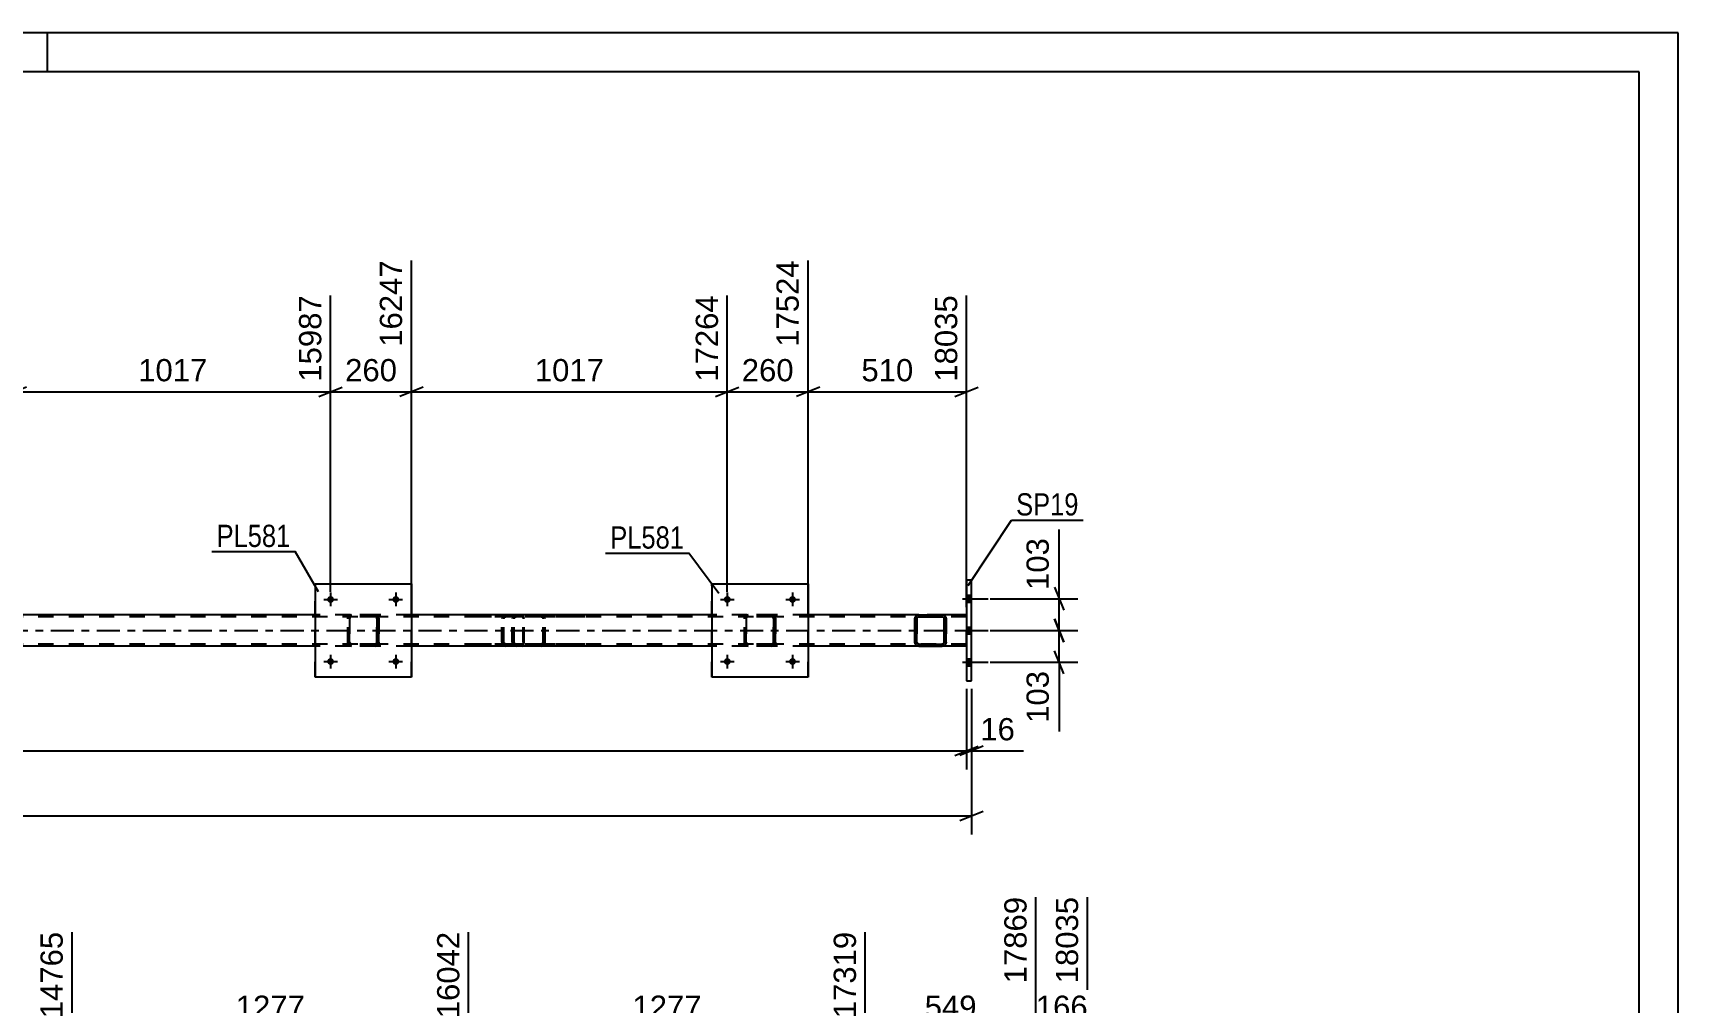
# Model space of a CAD drawing. Header units: millimetres. Extents: x 0 to 3371, y 0 to 1899.
# Drawn here: x 629.1 to 841, y 469 to 594 of the extents above; entities that cross this region are included whole.
import ezdxf

# ---------------------------------------------------------------- set-up
doc = ezdxf.new("R2010")
doc.units = ezdxf.units.MM
doc.linetypes.add('DXK_LINE_DOT2', pattern=[3.9198, 1.9599, -1.9599])
doc.linetypes.add('DXK_LINE_DOT3', pattern=[5.9187, 2.979, -0.9799, 0.9799, -0.9799])
doc.styles.add('Arial', font='ARIAL.TTF', dxfattribs={"height": 0.2})
doc.styles.add('Arial Narrow', font='ARIALN.TTF', dxfattribs={"height": 0.2})

# ---------------------------------------------------------------- blocks, each defined once
blk = doc.blocks.new('Unknown-203723636-1133')
at = {"color": 5, "linetype": 'Continuous'}
for p, q in [((841, 594), (0, 594)), ((631, 589), (631, 594)), ((841, 0), (841, 594)), ((836, 589), (5, 589)), ((836, 5), (836, 589))]:
    blk.add_line(p, q, dxfattribs=at)
blk = doc.blocks.new('Part-203723636-2715 - 2676')
at = {"color": 2, "linetype": 'Continuous'}
for p, q in [((750, 523.5), (749.36, 523.5)), ((749.36, 523.5), (749.36, 510.5)), ((750, 510.5), (750, 523.5)), ((749.36, 510.5), (750, 510.5))]:
    blk.add_line(p, q, dxfattribs=at)
blk = doc.blocks.new('Part-203723636-2700 - 2676')
at = {"color": 7, "linetype": 'DXK_LINE_DOT2'}
for p, q in [((690.87, 518.69), (690.84, 518.52)), ((690.84, 515.48), (690.84, 518.52)), ((690.88, 518.7), (690.87, 518.69)), ((691.09, 518.52), (691.11, 518.61)), ((691.09, 515.48), (691.09, 518.52)), ((691.11, 518.61), (691.17, 518.69)), ((691.35, 519), (691.15, 518.96)), ((691.17, 518.69), (691.25, 518.74)), ((691.25, 518.74), (691.35, 518.76)), ((700.24, 519), (691.35, 519)), ((700.24, 518.76), (691.35, 518.76)), ((694.78, 518.96), (694.58, 519)), ((694.58, 518.76), (694.68, 518.74)), ((694.68, 518.74), (694.76, 518.69)), ((694.76, 518.69), (694.82, 518.61)), ((694.82, 518.61), (694.84, 518.52)), ((694.84, 515.48), (694.84, 518.52)), ((695.06, 518.69), (695.06, 518.7)), ((695.09, 518.52), (695.06, 518.69)), ((695.09, 515.48), (695.09, 518.52)), ((690.84, 515.48), (690.88, 515.3)), ((691.11, 515.39), (691.09, 515.48)), ((691.17, 515.31), (691.11, 515.39)), ((691.15, 515.04), (691.35, 515)), ((691.25, 515.26), (691.17, 515.31)), ((691.35, 515.24), (691.25, 515.26)), ((700.24, 515.24), (691.35, 515.24)), ((700.24, 515), (691.35, 515)), ((694.68, 515.26), (694.58, 515.24)), ((694.58, 515), (694.78, 515.04)), ((694.76, 515.31), (694.68, 515.26)), ((694.82, 515.39), (694.76, 515.31)), ((694.84, 515.48), (694.82, 515.39)), ((695.06, 515.3), (695.09, 515.48))]:
    blk.add_line(p, q, dxfattribs=at)
for centre, start, end in [((691.33, 518.5), 110.7583, 155.68), ((694.6, 518.5), 24.32, 69.2417), ((691.33, 515.5), 204.32, 249.2417), ((694.6, 515.5), 290.7583, 335.68)]:
    blk.add_arc(centre, 0.496, start, end, dxfattribs=at)
blk = doc.blocks.new('Part-203723636-2705 - 2676')
at = {"color": 7, "linetype": 'DXK_LINE_DOT2'}
for p, q in [((749.36, 518.76), (86.9, 518.76)), ((677.86, 519), (665.46, 519)), ((728.95, 519), (716.55, 519)), ((746.24, 519), (743.2, 519)), ((749.36, 515), (749.36, 519)), ((749.36, 515.24), (86.9, 515.24)), ((677.86, 515), (665.46, 515)), ((728.95, 515), (716.55, 515)), ((746.24, 515), (743.2, 515))]:
    blk.add_line(p, q, dxfattribs=at)
at = {"color": 7, "linetype": 'DXK_LINE_DOT3'}
blk.add_line((86.9, 517), (749.36, 517), dxfattribs=at)
at = {"color": 2, "linetype": 'Continuous'}
for p, q in [((665.46, 519), (626.78, 519)), ((716.55, 519), (677.86, 519)), ((743.2, 519), (728.95, 519)), ((749.36, 519), (746.24, 519)), ((665.46, 515), (626.78, 515)), ((716.55, 515), (677.86, 515)), ((743.2, 515), (728.95, 515)), ((749.36, 515), (746.24, 515))]:
    blk.add_line(p, q, dxfattribs=at)
blk = doc.blocks.new('Bolt-203723636-2789 - 2676')
at = {"linetype": 'Continuous'}
for points in [[(718.99, 513, -1), (718.11, 513, -1)], [(727.39, 513, -1), (726.51, 513, -1)]]:
    blk.add_hatch(color=1, dxfattribs=at).paths.add_polyline_path(points)
at = {"color": 1, "linetype": 'Continuous'}
for p, q in [((717.67, 513), (719.43, 513)), ((718.55, 513.88), (718.55, 512.12)), ((726.07, 513), (727.83, 513)), ((726.95, 513.88), (726.95, 512.12))]:
    blk.add_line(p, q, dxfattribs=at)
blk = doc.blocks.new('Bolt-203723636-2790 - 2676')
at = {"linetype": 'Continuous'}
for points in [[(667.9, 521, -1), (667.02, 521, -1)], [(676.3, 521, -1), (675.42, 521, -1)]]:
    blk.add_hatch(color=1, dxfattribs=at).paths.add_polyline_path(points)
at = {"color": 1, "linetype": 'Continuous'}
for p, q in [((667.46, 521.88), (667.46, 520.12)), ((675.86, 521.88), (675.86, 520.12)), ((666.58, 521), (668.34, 521)), ((674.98, 521), (676.74, 521))]:
    blk.add_line(p, q, dxfattribs=at)
blk = doc.blocks.new('Bolt-203723636-2791 - 2676')
at = {"linetype": 'Continuous'}
for points in [[(667.9, 513, -1), (667.02, 513, -1)], [(676.3, 513, -1), (675.42, 513, -1)]]:
    blk.add_hatch(color=1, dxfattribs=at).paths.add_polyline_path(points)
at = {"color": 1, "linetype": 'Continuous'}
for p, q in [((666.58, 513), (668.34, 513)), ((667.46, 513.88), (667.46, 512.12)), ((674.98, 513), (676.74, 513)), ((675.86, 513.88), (675.86, 512.12))]:
    blk.add_line(p, q, dxfattribs=at)
blk = doc.blocks.new('Part-203723636-2882 - 2676')
at = {"color": 7, "linetype": 'DXK_LINE_DOT2'}
for p, q in [((692.11, 519), (685.18, 519)), ((692.11, 518.76), (685.18, 518.76)), ((689.56, 518.69), (689.52, 518.52)), ((689.52, 515.48), (689.52, 518.52)), ((689.56, 518.7), (689.56, 518.69)), ((689.77, 518.52), (689.79, 518.61)), ((689.77, 515.48), (689.77, 518.52)), ((689.79, 518.61), (689.84, 518.69)), ((690.02, 519), (689.83, 518.96)), ((689.84, 518.69), (689.93, 518.74)), ((689.93, 518.74), (690.02, 518.76)), ((690.84, 519), (690.84, 518.76)), ((692.22, 518.96), (692.11, 519)), ((692.11, 518.76), (692.17, 518.74)), ((692.17, 518.74), (692.21, 518.69)), ((692.21, 518.69), (692.24, 518.61)), ((692.31, 518.86), (692.22, 518.96)), ((692.24, 518.61), (692.25, 518.52)), ((692.25, 515.48), (692.25, 518.52)), ((692.36, 518.7), (692.31, 518.86)), ((692.38, 518.52), (692.36, 518.7)), ((692.38, 515.48), (692.38, 518.52)), ((692.11, 515.24), (685.18, 515.24)), ((692.11, 515), (685.18, 515)), ((689.52, 515.48), (689.56, 515.3)), ((689.79, 515.39), (689.77, 515.48)), ((689.84, 515.31), (689.79, 515.39)), ((689.83, 515.04), (690.02, 515)), ((689.93, 515.26), (689.84, 515.31)), ((690.02, 515.24), (689.93, 515.26)), ((690.84, 515), (690.84, 515.24)), ((692.17, 515.26), (692.11, 515.24)), ((692.11, 515), (692.22, 515.04)), ((692.21, 515.31), (692.17, 515.26)), ((692.24, 515.39), (692.21, 515.31)), ((692.22, 515.04), (692.31, 515.14)), ((692.25, 515.48), (692.24, 515.39)), ((692.31, 515.14), (692.36, 515.3)), ((692.36, 515.3), (692.38, 515.48))]:
    blk.add_line(p, q, dxfattribs=at)
for centre, start, end in [((690.01, 518.5), 111.1941, 156.1506), ((690.01, 515.49), 203.8494, 248.8059)]:
    blk.add_arc(centre, 0.492, start, end, dxfattribs=at)
blk = doc.blocks.new('Bolt-203723636-2788 - 2676')
at = {"linetype": 'Continuous'}
for points in [[(718.99, 521, -1), (718.11, 521, -1)], [(727.39, 521, -1), (726.51, 521, -1)]]:
    blk.add_hatch(color=1, dxfattribs=at).paths.add_polyline_path(points)
at = {"color": 1, "linetype": 'Continuous'}
for p, q in [((718.55, 521.88), (718.55, 520.12)), ((726.95, 521.88), (726.95, 520.12)), ((717.67, 521), (719.43, 521)), ((726.07, 521), (727.83, 521))]:
    blk.add_line(p, q, dxfattribs=at)
blk = doc.blocks.new('Bolt-203723636-2855 - 2676')
at = {"linetype": 'Continuous'}
for points in [[(750, 520.66), (750, 521.54), (749.36, 521.54), (749.36, 520.66)], [(750, 520.66), (750, 521.54), (749.36, 521.54), (749.36, 520.66)], [(750, 520.66), (750, 521.54), (749.36, 521.54), (749.36, 520.66)], [(750, 516.56), (750, 517.44), (749.36, 517.44), (749.36, 516.56)], [(750, 516.56), (750, 517.44), (749.36, 517.44), (749.36, 516.56)], [(750, 512.46), (750, 513.34), (749.36, 513.34), (749.36, 512.46)], [(750, 512.46), (750, 513.34), (749.36, 513.34), (749.36, 512.46)], [(750, 512.46), (750, 513.34), (749.36, 513.34), (749.36, 512.46)]]:
    blk.add_hatch(color=1, dxfattribs=at).paths.add_polyline_path(points)
at = {"color": 1, "linetype": 'Continuous'}
for p, q in [((749.36, 521.54), (750, 521.54)), ((749.36, 521.54), (750, 521.54)), ((749.36, 521.54), (750, 521.54)), ((748.84, 521.1), (752.16, 521.1)), ((748.84, 521.1), (752.16, 521.1)), ((748.84, 521.1), (752.16, 521.1)), ((749.36, 520.66), (750, 520.66)), ((749.36, 520.66), (750, 520.66)), ((749.36, 520.66), (750, 520.66)), ((748.84, 517), (752.16, 517)), ((748.84, 517), (752.16, 517)), ((749.36, 517.44), (750, 517.44)), ((749.36, 517.44), (750, 517.44)), ((749.36, 516.56), (750, 516.56)), ((749.36, 516.56), (750, 516.56)), ((748.84, 512.9), (752.16, 512.9)), ((748.84, 512.9), (752.16, 512.9)), ((748.84, 512.9), (752.16, 512.9)), ((749.36, 513.34), (750, 513.34)), ((749.36, 513.34), (750, 513.34)), ((749.36, 513.34), (750, 513.34)), ((749.36, 512.46), (750, 512.46)), ((749.36, 512.46), (750, 512.46)), ((749.36, 512.46), (750, 512.46))]:
    blk.add_line(p, q, dxfattribs=at)
blk = doc.blocks.new('Part-203723636-2875 - 2676')
at = {"color": 2, "linetype": 'Continuous'}
for p, q in [((742.76, 518.7), (742.72, 518.52)), ((742.72, 515.48), (742.72, 518.52)), ((742.72, 518.52), (742.72, 518.52)), ((742.96, 518.52), (742.98, 518.61)), ((742.96, 515.48), (742.96, 518.52)), ((742.96, 518.52), (742.96, 518.52)), ((742.98, 518.61), (743.03, 518.69)), ((743.2, 519), (743.02, 518.96)), ((743.03, 518.69), (743.11, 518.74)), ((743.11, 518.74), (743.2, 518.76)), ((743.2, 519), (746.24, 519)), ((743.2, 519), (743.2, 519)), ((743.2, 518.76), (746.24, 518.76)), ((743.2, 518.76), (743.2, 518.76)), ((746.24, 519), (746.24, 519)), ((746.43, 518.96), (746.24, 519)), ((746.24, 518.76), (746.24, 518.76)), ((746.24, 518.76), (746.33, 518.74)), ((746.33, 518.74), (746.41, 518.69)), ((746.41, 518.69), (746.46, 518.61)), ((746.46, 518.61), (746.48, 518.52)), ((746.48, 515.48), (746.48, 518.52)), ((746.48, 518.52), (746.48, 518.52)), ((746.72, 518.52), (746.69, 518.7)), ((746.72, 515.48), (746.72, 518.52)), ((746.72, 518.52), (746.72, 518.52)), ((742.72, 515.48), (742.72, 515.48)), ((742.72, 515.48), (742.76, 515.3)), ((742.96, 515.48), (742.96, 515.48)), ((742.98, 515.39), (742.96, 515.48)), ((743.03, 515.31), (742.98, 515.39)), ((743.02, 515.04), (743.2, 515)), ((743.11, 515.26), (743.03, 515.31)), ((743.2, 515.24), (743.11, 515.26)), ((743.2, 515.24), (746.24, 515.24)), ((743.2, 515.24), (743.2, 515.24)), ((743.2, 515), (746.24, 515)), ((743.2, 515), (743.2, 515)), ((746.33, 515.26), (746.24, 515.24)), ((746.24, 515.24), (746.24, 515.24)), ((746.24, 515), (746.43, 515.04)), ((746.24, 515), (746.24, 515)), ((746.41, 515.31), (746.33, 515.26)), ((746.46, 515.39), (746.41, 515.31)), ((746.48, 515.48), (746.46, 515.39)), ((746.48, 515.48), (746.48, 515.48)), ((746.69, 515.3), (746.72, 515.48)), ((746.72, 515.48), (746.72, 515.48))]:
    blk.add_line(p, q, dxfattribs=at)
at = {"color": 7, "linetype": 'DXK_LINE_DOT2'}
for p, q in [((742.72, 518.52), (742.76, 518.7)), ((742.72, 515.48), (742.72, 518.52)), ((742.76, 518.7), (742.76, 518.7)), ((742.98, 518.61), (742.96, 518.52)), ((742.96, 518.52), (742.96, 515.48)), ((743.03, 518.69), (742.98, 518.61)), ((743.02, 518.96), (743.2, 519)), ((743.11, 518.74), (743.03, 518.69)), ((743.2, 518.76), (743.11, 518.74)), ((743.2, 519), (746.24, 519)), ((746.24, 518.76), (743.2, 518.76)), ((746.24, 519), (746.43, 518.96)), ((746.33, 518.74), (746.24, 518.76)), ((746.41, 518.69), (746.33, 518.74)), ((746.46, 518.61), (746.41, 518.69)), ((746.48, 518.52), (746.46, 518.61)), ((746.48, 518.52), (746.48, 515.48)), ((746.69, 518.7), (746.72, 518.52)), ((746.72, 518.52), (746.72, 515.48)), ((742.76, 515.3), (742.72, 515.48)), ((742.72, 515.48), (742.72, 515.48)), ((742.96, 515.48), (742.98, 515.39)), ((742.98, 515.39), (743.03, 515.31)), ((743.2, 515), (743.02, 515.04)), ((743.03, 515.31), (743.11, 515.26)), ((743.11, 515.26), (743.2, 515.24)), ((743.2, 515.24), (746.24, 515.24)), ((743.2, 515), (746.24, 515)), ((746.24, 515.24), (746.33, 515.26)), ((746.43, 515.04), (746.24, 515)), ((746.33, 515.26), (746.41, 515.31)), ((746.41, 515.31), (746.46, 515.39)), ((746.46, 515.39), (746.48, 515.48)), ((746.72, 515.48), (746.69, 515.3))]:
    blk.add_line(p, q, dxfattribs=at)
at = {"color": 2, "linetype": 'Continuous'}
for centre, start, end in [((743.2, 518.52), 112.5, 157.5), ((746.24, 518.52), 22.5, 67.5), ((743.2, 515.48), 202.5, 247.5), ((746.24, 515.48), 292.5, 337.5)]:
    blk.add_arc(centre, 0.48, start, end, dxfattribs=at)
at = {"color": 7, "linetype": 'DXK_LINE_DOT2'}
for centre, start, end in [((743.2, 518.52), 112.5, 157.5), ((746.24, 518.52), 22.5, 67.5), ((743.2, 515.48), 202.5, 247.5), ((746.24, 515.48), 292.5, 337.5)]:
    blk.add_arc(centre, 0.48, start, end, dxfattribs=at)
blk = doc.blocks.new('Part-203723636-2904 - 2676')
at = {"color": 2, "linetype": 'Continuous'}
for p, q in [((716.55, 523), (716.55, 511)), ((716.55, 523), (728.95, 523)), ((728.95, 523), (728.95, 511)), ((728.95, 511), (716.55, 511))]:
    blk.add_line(p, q, dxfattribs=at)
at = {"color": 7, "linetype": 'DXK_LINE_DOT2'}
for p, q in [((716.55, 511), (716.55, 523)), ((728.95, 511), (728.95, 523))]:
    blk.add_line(p, q, dxfattribs=at)
blk = doc.blocks.new('Part-203723636-2905 - 2676')
at = {"color": 7, "linetype": 'DXK_LINE_DOT2'}
for p, q in [((720.75, 518.52), (720.78, 518.7)), ((720.78, 518.7), (720.75, 518.52)), ((720.75, 515.48), (720.75, 518.52)), ((720.75, 518.52), (720.75, 518.52)), ((720.75, 515.48), (720.75, 518.52)), ((720.99, 518.52), (721, 518.61)), ((721, 518.61), (720.99, 518.52)), ((720.99, 515.48), (720.99, 518.52)), ((720.99, 518.52), (720.99, 518.52)), ((720.99, 518.52), (720.99, 515.48)), ((721, 518.61), (721.06, 518.69)), ((721.06, 518.69), (721, 518.61)), ((721.04, 518.96), (721.23, 519)), ((721.23, 519), (721.04, 518.96)), ((721.13, 518.74), (721.06, 518.69)), ((721.23, 518.76), (721.13, 518.74)), ((724.27, 519), (721.23, 519)), ((724.27, 518.76), (721.23, 518.76)), ((724.27, 519), (724.45, 518.96)), ((724.45, 518.96), (724.27, 519)), ((724.36, 518.74), (724.27, 518.76)), ((724.36, 518.74), (724.43, 518.69)), ((724.43, 518.69), (724.49, 518.61)), ((724.49, 518.61), (724.43, 518.69)), ((724.49, 518.61), (724.51, 518.52)), ((724.51, 518.52), (724.49, 518.61)), ((724.51, 515.48), (724.51, 518.52)), ((724.51, 518.52), (724.51, 518.52)), ((724.51, 518.52), (724.51, 515.48)), ((724.71, 518.7), (724.75, 518.52)), ((724.75, 518.52), (724.71, 518.7)), ((724.75, 515.48), (724.75, 518.52)), ((724.75, 518.52), (724.75, 518.52)), ((724.75, 518.52), (724.75, 515.48)), ((720.75, 515.48), (720.75, 515.48)), ((720.78, 515.3), (720.75, 515.48)), ((720.75, 515.48), (720.78, 515.3)), ((720.99, 515.48), (720.99, 515.48)), ((721, 515.39), (720.99, 515.48)), ((720.99, 515.48), (721, 515.39)), ((721.06, 515.31), (721, 515.39)), ((721, 515.39), (721.06, 515.31)), ((721.23, 515), (721.04, 515.04)), ((721.04, 515.04), (721.23, 515)), ((721.13, 515.26), (721.06, 515.31)), ((721.23, 515.24), (721.13, 515.26)), ((724.27, 515.24), (721.23, 515.24)), ((724.27, 515), (721.23, 515)), ((724.36, 515.26), (724.27, 515.24)), ((724.45, 515.04), (724.27, 515)), ((724.27, 515), (724.45, 515.04)), ((724.43, 515.31), (724.36, 515.26)), ((724.49, 515.39), (724.43, 515.31)), ((724.43, 515.31), (724.49, 515.39)), ((724.51, 515.48), (724.49, 515.39)), ((724.49, 515.39), (724.51, 515.48)), ((724.51, 515.48), (724.51, 515.48)), ((724.75, 515.48), (724.71, 515.3)), ((724.71, 515.3), (724.75, 515.48)), ((724.75, 515.48), (724.75, 515.48))]:
    blk.add_line(p, q, dxfattribs=at)
at = {"color": 7, "linetype": 'DXK_LINE_DOT3'}
blk.add_line((722.75, 517), (722.75, 517), dxfattribs=at)
at = {"color": 7, "linetype": 'DXK_LINE_DOT2'}
for centre, start, end in [((721.23, 518.52), 112.5, 157.5), ((721.23, 518.52), 112.5, 157.5), ((724.27, 518.52), 22.5, 67.5), ((724.27, 518.52), 22.5, 67.5), ((721.23, 515.48), 202.5, 247.5), ((721.23, 515.48), 202.5, 247.5), ((724.27, 515.48), 292.5, 337.5), ((724.27, 515.48), 292.5, 337.5)]:
    blk.add_arc(centre, 0.48, start, end, dxfattribs=at)
blk = doc.blocks.new('Part-203723636-2910 - 2676')
at = {"color": 2, "linetype": 'Continuous'}
for p, q in [((665.46, 523), (665.46, 511)), ((665.46, 523), (677.86, 523)), ((677.86, 523), (677.86, 511)), ((677.86, 511), (665.46, 511))]:
    blk.add_line(p, q, dxfattribs=at)
at = {"color": 7, "linetype": 'DXK_LINE_DOT2'}
for p, q in [((665.46, 511), (665.46, 523)), ((677.86, 511), (677.86, 523))]:
    blk.add_line(p, q, dxfattribs=at)
blk = doc.blocks.new('Part-203723636-2911 - 2676')
at = {"color": 7, "linetype": 'DXK_LINE_DOT2'}
for p, q in [((669.66, 518.52), (669.7, 518.7)), ((669.7, 518.7), (669.66, 518.52)), ((669.66, 515.48), (669.66, 518.52)), ((669.66, 518.52), (669.66, 518.52)), ((669.66, 515.48), (669.66, 518.52)), ((669.9, 518.52), (669.92, 518.61)), ((669.92, 518.61), (669.9, 518.52)), ((669.9, 515.48), (669.9, 518.52)), ((669.9, 518.52), (669.9, 518.52)), ((669.9, 518.52), (669.9, 515.48)), ((669.92, 518.61), (669.97, 518.69)), ((669.97, 518.69), (669.92, 518.61)), ((669.96, 518.96), (670.14, 519)), ((670.14, 519), (669.96, 518.96)), ((670.05, 518.74), (669.97, 518.69)), ((670.14, 518.76), (670.05, 518.74)), ((673.18, 519), (670.14, 519)), ((673.18, 518.76), (670.14, 518.76)), ((673.18, 519), (673.37, 518.96)), ((673.37, 518.96), (673.18, 519)), ((673.28, 518.74), (673.18, 518.76)), ((673.28, 518.74), (673.35, 518.69)), ((673.35, 518.69), (673.41, 518.61)), ((673.41, 518.61), (673.35, 518.69)), ((673.41, 518.61), (673.42, 518.52)), ((673.42, 518.52), (673.41, 518.61)), ((673.42, 515.48), (673.42, 518.52)), ((673.42, 518.52), (673.42, 518.52)), ((673.42, 518.52), (673.42, 515.48)), ((673.63, 518.7), (673.66, 518.52)), ((673.66, 518.52), (673.63, 518.7)), ((673.66, 515.48), (673.66, 518.52)), ((673.66, 518.52), (673.66, 518.52)), ((673.66, 518.52), (673.66, 515.48)), ((669.66, 515.48), (669.66, 515.48)), ((669.7, 515.3), (669.66, 515.48)), ((669.66, 515.48), (669.7, 515.3)), ((669.9, 515.48), (669.9, 515.48)), ((669.92, 515.39), (669.9, 515.48)), ((669.9, 515.48), (669.92, 515.39)), ((669.97, 515.31), (669.92, 515.39)), ((669.92, 515.39), (669.97, 515.31)), ((670.14, 515), (669.96, 515.04)), ((669.96, 515.04), (670.14, 515)), ((670.05, 515.26), (669.97, 515.31)), ((670.14, 515.24), (670.05, 515.26)), ((673.18, 515.24), (670.14, 515.24)), ((673.18, 515), (670.14, 515)), ((673.28, 515.26), (673.18, 515.24)), ((673.37, 515.04), (673.18, 515)), ((673.18, 515), (673.37, 515.04)), ((673.35, 515.31), (673.28, 515.26)), ((673.41, 515.39), (673.35, 515.31)), ((673.35, 515.31), (673.41, 515.39)), ((673.42, 515.48), (673.41, 515.39)), ((673.41, 515.39), (673.42, 515.48)), ((673.42, 515.48), (673.42, 515.48)), ((673.66, 515.48), (673.63, 515.3)), ((673.63, 515.3), (673.66, 515.48)), ((673.66, 515.48), (673.66, 515.48))]:
    blk.add_line(p, q, dxfattribs=at)
at = {"color": 7, "linetype": 'DXK_LINE_DOT3'}
blk.add_line((671.66, 517), (671.66, 517), dxfattribs=at)
at = {"color": 7, "linetype": 'DXK_LINE_DOT2'}
for centre, start, end in [((670.14, 518.52), 112.5, 157.5), ((670.14, 518.52), 112.5, 157.5), ((673.18, 518.52), 22.5, 67.5), ((673.18, 518.52), 22.5, 67.5), ((670.14, 515.48), 202.5, 247.5), ((670.14, 515.48), 202.5, 247.5), ((673.18, 515.48), 292.5, 337.5), ((673.18, 515.48), 292.5, 337.5)]:
    blk.add_arc(centre, 0.48, start, end, dxfattribs=at)
blk = doc.blocks.new('StraightDimension-203723636-3391 - 2676')
at = {"color": 7, "linetype": 'Continuous'}
for p, q in [((677.86, 520), (677.86, 564.68)), ((718.55, 522), (718.55, 560.18)), ((679.36, 548.36), (676.36, 547.16)), ((677.86, 547.76), (718.55, 547.76)), ((717.05, 547.16), (720.05, 548.36))]:
    blk.add_line(p, q, dxfattribs=at)
at = {"color": 0, "linetype": 'Continuous'}
blk.add_wipeout([(717.95, 560.78), (713.75, 560.78), (713.75, 548.46), (717.95, 548.46)], dxfattribs=at)
at = {"color": 0}
blk.add_wipeout([(703.25, 548.51), (703.25, 552.71), (693.16, 552.71), (693.16, 548.51)], dxfattribs=at)
at = {"color": 3, "linetype": 'Continuous', "style": 'Arial'}
blk.add_text('17264', height=2.865, rotation=90.0002, dxfattribs=at).set_placement((717.35, 549.06))
at = {"color": 3, "style": 'Arial'}
blk.add_text('1017', height=2.865, dxfattribs=at).set_placement((693.76, 549.11))
blk = doc.blocks.new('StraightDimension-203723636-3360 - 2676')
at = {"color": 7, "linetype": 'Continuous'}
for p, q in [((728.95, 520), (728.95, 564.68)), ((749.36, 520), (749.36, 560.18)), ((730.45, 548.36), (727.45, 547.16)), ((728.95, 547.76), (749.36, 547.76)), ((747.86, 547.16), (750.86, 548.36))]:
    blk.add_line(p, q, dxfattribs=at)
at = {"color": 0, "linetype": 'Continuous'}
blk.add_wipeout([(748.76, 560.78), (744.56, 560.78), (744.56, 548.46), (748.76, 548.46)], dxfattribs=at)
at = {"color": 0}
blk.add_wipeout([(743.09, 548.51), (743.09, 552.71), (735.22, 552.71), (735.22, 548.51)], dxfattribs=at)
at = {"color": 3, "linetype": 'Continuous', "style": 'Arial'}
blk.add_text('18035', height=2.865, rotation=90.0002, dxfattribs=at).set_placement((748.16, 549.06))
at = {"color": 3, "style": 'Arial'}
blk.add_text('510', height=2.865, dxfattribs=at).set_placement((735.82, 549.11))
blk = doc.blocks.new('StraightDimension-203723636-3373 - 2676')
at = {"color": 7, "linetype": 'Continuous'}
for p, q in [((728.95, 520), (728.95, 564.68)), ((718.55, 522), (718.55, 560.18)), ((717.05, 547.16), (720.05, 548.36)), ((718.55, 547.76), (728.95, 547.76)), ((730.45, 548.36), (727.45, 547.16))]:
    blk.add_line(p, q, dxfattribs=at)
at = {"color": 0}
blk.add_wipeout([(727.68, 548.51), (727.68, 552.71), (719.81, 552.71), (719.81, 548.51)], dxfattribs=at)
at = {"color": 0, "linetype": 'Continuous'}
blk.add_wipeout([(728.35, 565.28), (724.15, 565.28), (724.15, 552.96), (728.35, 552.96)], dxfattribs=at)
at = {"color": 3, "linetype": 'Continuous', "style": 'Arial'}
blk.add_text('17524', height=2.865, rotation=90.0002, dxfattribs=at).set_placement((727.75, 553.56))
at = {"color": 3, "style": 'Arial'}
blk.add_text('260', height=2.865, dxfattribs=at).set_placement((720.41, 549.11))
blk = doc.blocks.new('StraightDimension-203723636-3591 - 2676')
at = {"color": 7, "linetype": 'Continuous'}
for p, q in [((626.78, 520), (626.78, 564.68)), ((667.46, 522), (667.46, 560.18)), ((628.28, 548.36), (625.28, 547.16)), ((626.78, 547.76), (667.46, 547.76)), ((665.96, 547.16), (668.96, 548.36))]:
    blk.add_line(p, q, dxfattribs=at)
at = {"color": 0, "linetype": 'Continuous'}
blk.add_wipeout([(666.86, 560.78), (662.66, 560.78), (662.66, 548.46), (666.86, 548.46)], dxfattribs=at)
at = {"color": 0}
blk.add_wipeout([(652.17, 548.51), (652.17, 552.71), (642.08, 552.71), (642.08, 548.51)], dxfattribs=at)
at = {"color": 3, "linetype": 'Continuous', "style": 'Arial'}
blk.add_text('15987', height=2.865, rotation=90.0002, dxfattribs=at).set_placement((666.26, 549.06))
at = {"color": 3, "style": 'Arial'}
blk.add_text('1017', height=2.865, dxfattribs=at).set_placement((642.68, 549.11))
blk = doc.blocks.new('StraightDimension-203723636-3609 - 2676')
at = {"color": 7, "linetype": 'Continuous'}
for p, q in [((677.86, 520), (677.86, 564.68)), ((667.46, 522), (667.46, 560.18)), ((665.96, 547.16), (668.96, 548.36)), ((667.46, 547.76), (677.86, 547.76)), ((679.36, 548.36), (676.36, 547.16))]:
    blk.add_line(p, q, dxfattribs=at)
at = {"color": 0}
blk.add_wipeout([(676.6, 548.51), (676.6, 552.71), (668.73, 552.71), (668.73, 548.51)], dxfattribs=at)
at = {"color": 0, "linetype": 'Continuous'}
blk.add_wipeout([(677.26, 565.28), (673.06, 565.28), (673.06, 552.96), (677.26, 552.96)], dxfattribs=at)
at = {"color": 3, "linetype": 'Continuous', "style": 'Arial'}
blk.add_text('16247', height=2.865, rotation=90.0002, dxfattribs=at).set_placement((676.66, 553.56))
at = {"color": 3, "style": 'Arial'}
blk.add_text('260', height=2.865, dxfattribs=at).set_placement((669.33, 549.11))
blk = doc.blocks.new('StraightDimension-203723636-3674 - 2676')
at = {"color": 7, "linetype": 'Continuous'}
for p, q in [((749.36, 509.5), (749.36, 499.1)), ((49.78, 501.5), (749.36, 501.5)), ((747.86, 500.9), (750.86, 502.1))]:
    blk.add_line(p, q, dxfattribs=at)
blk = doc.blocks.new('StraightDimension-203723636-3684 - 2676')
at = {"color": 7, "linetype": 'Continuous'}
for p, q in [((749.36, 509.5), (749.36, 499.1)), ((750, 509.5), (750, 499.1)), ((747.86, 500.9), (750.86, 502.1)), ((751.5, 502.1), (748.5, 500.9)), ((749.36, 501.5), (750, 501.5))]:
    blk.add_line(p, q, dxfattribs=at)
at = {"color": 0}
blk.add_wipeout([(756.18, 502.25), (756.18, 506.45), (750.53, 506.45), (750.53, 502.25)], dxfattribs=at)
at = {"color": 7, "linetype": 'Continuous'}
blk.add_line((750, 501.5), (756.7, 501.5), dxfattribs=at)
blk.add_line((750, 501.5), (756.7, 501.5), dxfattribs=at)
at = {"color": 3, "style": 'Arial'}
blk.add_text('16', height=2.865, dxfattribs=at).set_placement((751.13, 502.85))
blk = doc.blocks.new('StraightDimension-203723636-3716 - 2676')
at = {"color": 7, "linetype": 'Continuous'}
for p, q in [((750, 509.5), (750, 490.71)), ((748.5, 492.51), (751.5, 493.71)), ((49.14, 493.11), (750, 493.11))]:
    blk.add_line(p, q, dxfattribs=at)
blk = doc.blocks.new('StraightDimension-203723636-9117 - 2676')
at = {"color": 7, "linetype": 'Continuous'}
for p, q in [((752.4, 517), (763.7, 517)), ((760.7, 518.5), (761.9, 515.5)), ((761.3, 512.9), (761.3, 517)), ((752.4, 512.9), (763.7, 512.9)), ((761.9, 511.4), (760.7, 514.4))]:
    blk.add_line(p, q, dxfattribs=at)
at = {"color": 0}
blk.add_wipeout([(760.55, 512.37), (756.35, 512.37), (756.35, 504.5), (760.55, 504.5)], dxfattribs=at)
at = {"color": 7, "linetype": 'Continuous'}
blk.add_line((761.3, 512.9), (761.3, 503.98), dxfattribs=at)
blk.add_line((761.3, 512.9), (761.3, 503.98), dxfattribs=at)
at = {"color": 3, "style": 'Arial'}
blk.add_text('103', height=2.865, rotation=90.0002, dxfattribs=at).set_placement((759.95, 505.1))
blk = doc.blocks.new('StraightDimension-203723636-9119 - 2676')
at = {"color": 7, "linetype": 'Continuous'}
for p, q in [((760.7, 522.6), (761.9, 519.6)), ((752.4, 521.1), (763.7, 521.1)), ((761.3, 517), (761.3, 521.1)), ((752.4, 517), (763.7, 517)), ((761.9, 515.5), (760.7, 518.5))]:
    blk.add_line(p, q, dxfattribs=at)
at = {"color": 0}
blk.add_wipeout([(760.55, 529.5), (756.35, 529.5), (756.35, 521.62), (760.55, 521.62)], dxfattribs=at)
at = {"color": 7, "linetype": 'Continuous'}
blk.add_line((761.3, 521.1), (761.3, 530.02), dxfattribs=at)
blk.add_line((761.3, 521.1), (761.3, 530.02), dxfattribs=at)
at = {"color": 3, "style": 'Arial'}
blk.add_text('103', height=2.865, rotation=90.0002, dxfattribs=at).set_placement((759.95, 522.22))
blk = doc.blocks.new('StraightDimension-203723636-6652 - 5074')
at = {"color": 7, "linetype": 'Continuous'}
for p, q in [((758.29, 424.16), (758.29, 482.65)), ((764.93, 419.76), (764.93, 482.65)), ((756.79, 465.14), (759.79, 466.34)), ((766.43, 466.34), (763.43, 465.14)), ((758.29, 465.74), (764.93, 465.74))]:
    blk.add_line(p, q, dxfattribs=at)
at = {"color": 0}
blk.add_wipeout([(765.55, 466.49), (765.55, 470.69), (757.68, 470.69), (757.68, 466.49)], dxfattribs=at)
at = {"color": 0, "linetype": 'Continuous'}
blk.add_wipeout([(764.33, 483.25), (760.13, 483.25), (760.13, 470.94), (764.33, 470.94)], dxfattribs=at)
at = {"color": 3, "linetype": 'Continuous', "style": 'Arial'}
blk.add_text('18035', height=2.865, rotation=90.0002, dxfattribs=at).set_placement((763.73, 471.54))
at = {"color": 3, "style": 'Arial'}
blk.add_text('166', height=2.865, dxfattribs=at).set_placement((758.28, 467.09))
blk = doc.blocks.new('StraightDimension-203723636-6662 - 5074')
at = {"color": 7, "linetype": 'Continuous'}
for p, q in [((758.29, 424.16), (758.29, 482.65)), ((736.32, 427.6), (736.32, 478.15)), ((737.82, 466.34), (734.82, 465.14)), ((756.79, 465.14), (759.79, 466.34)), ((736.32, 465.74), (758.29, 465.74))]:
    blk.add_line(p, q, dxfattribs=at)
at = {"color": 0, "linetype": 'Continuous'}
blk.add_wipeout([(757.69, 483.25), (753.49, 483.25), (753.49, 470.94), (757.69, 470.94)], dxfattribs=at)
at = {"color": 0}
blk.add_wipeout([(751.24, 466.49), (751.24, 470.69), (743.37, 470.69), (743.37, 466.49)], dxfattribs=at)
at = {"color": 3, "linetype": 'Continuous', "style": 'Arial'}
blk.add_text('17869', height=2.865, rotation=90.0002, dxfattribs=at).set_placement((757.09, 471.54))
at = {"color": 3, "style": 'Arial'}
blk.add_text('549', height=2.865, dxfattribs=at).set_placement((743.97, 467.09))
blk = doc.blocks.new('StraightDimension-203723636-6672 - 5074')
at = {"color": 7, "linetype": 'Continuous'}
for p, q in [((685.24, 427.6), (685.24, 478.15)), ((736.32, 427.6), (736.32, 478.15)), ((686.74, 466.34), (683.74, 465.14)), ((734.82, 465.14), (737.82, 466.34)), ((685.24, 465.74), (736.32, 465.74))]:
    blk.add_line(p, q, dxfattribs=at)
at = {"color": 0, "linetype": 'Continuous'}
blk.add_wipeout([(735.72, 478.75), (731.52, 478.75), (731.52, 466.44), (735.72, 466.44)], dxfattribs=at)
at = {"color": 0}
blk.add_wipeout([(715.82, 466.49), (715.82, 470.69), (705.73, 470.69), (705.73, 466.49)], dxfattribs=at)
at = {"color": 3, "linetype": 'Continuous', "style": 'Arial'}
blk.add_text('17319', height=2.865, rotation=90.0002, dxfattribs=at).set_placement((735.12, 467.04))
at = {"color": 3, "style": 'Arial'}
blk.add_text('1277', height=2.865, dxfattribs=at).set_placement((706.33, 467.09))
blk = doc.blocks.new('StraightDimension-203723636-6682 - 5074')
at = {"color": 7, "linetype": 'Continuous'}
for p, q in [((634.16, 427.6), (634.16, 478.15)), ((685.24, 427.6), (685.24, 478.15)), ((635.66, 466.34), (632.66, 465.14)), ((683.74, 465.14), (686.74, 466.34)), ((634.16, 465.74), (685.24, 465.74))]:
    blk.add_line(p, q, dxfattribs=at)
at = {"color": 0, "linetype": 'Continuous'}
blk.add_wipeout([(684.64, 478.75), (680.44, 478.75), (680.44, 466.44), (684.64, 466.44)], dxfattribs=at)
at = {"color": 0}
blk.add_wipeout([(664.74, 466.49), (664.74, 470.69), (654.65, 470.69), (654.65, 466.49)], dxfattribs=at)
at = {"color": 3, "linetype": 'Continuous', "style": 'Arial'}
blk.add_text('16042', height=2.865, rotation=90.0002, dxfattribs=at).set_placement((684.04, 467.04))
at = {"color": 3, "style": 'Arial'}
blk.add_text('1277', height=2.865, dxfattribs=at).set_placement((655.25, 467.09))
blk = doc.blocks.new('StraightDimension-203723636-6692 - 5074')
at = {"color": 7, "linetype": 'Continuous'}
for p, q in [((583.07, 427.6), (583.07, 478.15)), ((634.16, 427.6), (634.16, 478.15)), ((584.57, 466.34), (581.57, 465.14)), ((632.66, 465.14), (635.66, 466.34)), ((583.07, 465.74), (634.16, 465.74))]:
    blk.add_line(p, q, dxfattribs=at)
at = {"color": 0, "linetype": 'Continuous'}
blk.add_wipeout([(633.56, 478.75), (629.36, 478.75), (629.36, 466.44), (633.56, 466.44)], dxfattribs=at)
at = {"color": 0}
blk.add_wipeout([(613.66, 466.49), (613.66, 470.69), (603.57, 470.69), (603.57, 466.49)], dxfattribs=at)
at = {"color": 3, "linetype": 'Continuous', "style": 'Arial'}
blk.add_text('14765', height=2.865, rotation=90.0002, dxfattribs=at).set_placement((632.96, 467.04))
at = {"color": 3, "style": 'Arial'}
blk.add_text('1277', height=2.865, dxfattribs=at).set_placement((604.17, 467.09))
blk = doc.blocks.new('Mark-203723636-2711 - 2676')
at = {"color": 0}
blk.add_wipeout([(763.79, 531.82), (763.79, 534.82), (755.75, 534.82), (755.75, 531.82)], dxfattribs=at)
blk.add_wipeout([(763.79, 531.82), (763.79, 534.82), (755.75, 534.82), (755.75, 531.82)], dxfattribs=at)
at = {"color": 30, "linetype": 'Continuous'}
for p, q in [((749.56, 522.8), (755.15, 531.22)), ((755.15, 531.22), (764.39, 531.22))]:
    blk.add_line(p, q, dxfattribs=at)
at = {"color": 3, "style": 'Arial Narrow'}
blk.add_text('SP19', height=2.863, dxfattribs=at).set_placement((755.75, 531.82))
blk = doc.blocks.new('Mark-203723636-2900 - 2676')
at = {"color": 0}
blk.add_wipeout([(712.99, 527.55), (712.99, 530.55), (703.48, 530.55), (703.48, 527.55)], dxfattribs=at)
blk.add_wipeout([(712.99, 527.55), (712.99, 530.55), (703.48, 530.55), (703.48, 527.55)], dxfattribs=at)
at = {"color": 30, "linetype": 'Continuous'}
for p in [(702.88, 526.95), (717.46, 521.76)]:
    blk.add_line(p, (713.59, 526.95), dxfattribs=at)
at = {"color": 3, "style": 'Arial Narrow'}
blk.add_text('PL581', height=2.863, dxfattribs=at).set_placement((703.48, 527.55))
blk = doc.blocks.new('Mark-203723636-2906 - 2676')
at = {"color": 0}
blk.add_wipeout([(662.28, 527.76), (662.28, 530.76), (652.78, 530.76), (652.78, 527.76)], dxfattribs=at)
blk.add_wipeout([(662.28, 527.76), (662.28, 530.76), (652.78, 530.76), (652.78, 527.76)], dxfattribs=at)
at = {"color": 30, "linetype": 'Continuous'}
for p in [(652.18, 527.16), (665.88, 521.97)]:
    blk.add_line(p, (662.88, 527.16), dxfattribs=at)
at = {"color": 3, "style": 'Arial Narrow'}
blk.add_text('PL581', height=2.863, dxfattribs=at).set_placement((652.78, 527.76))

msp = doc.modelspace()

# ---------------------------------------------------------------- block references
for name in ['Unknown-203723636-1133', 'Part-203723636-2715 - 2676', 'Part-203723636-2910 - 2676', 'Bolt-203723636-2790 - 2676', 'Part-203723636-2904 - 2676', 'Bolt-203723636-2788 - 2676', 'Bolt-203723636-2855 - 2676', 'Part-203723636-2705 - 2676', 'Part-203723636-2911 - 2676', 'Part-203723636-2882 - 2676', 'Part-203723636-2700 - 2676', 'Part-203723636-2905 - 2676', 'Part-203723636-2875 - 2676', 'Bolt-203723636-2791 - 2676', 'Bolt-203723636-2789 - 2676']:
    msp.add_blockref(name, (0, 0))

# ---------------------------------------------------------------- next in the draw order: block references
for name in ['StraightDimension-203723636-3591 - 2676', 'StraightDimension-203723636-3391 - 2676', 'StraightDimension-203723636-3360 - 2676', 'StraightDimension-203723636-3674 - 2676', 'StraightDimension-203723636-6652 - 5074']:
    msp.add_blockref(name, (0, 0))

# ---------------------------------------------------------------- next in the draw order: block references
for name in ['StraightDimension-203723636-3609 - 2676', 'StraightDimension-203723636-3373 - 2676', 'StraightDimension-203723636-3684 - 2676', 'StraightDimension-203723636-6662 - 5074']:
    msp.add_blockref(name, (0, 0))

# ---------------------------------------------------------------- next in the draw order: block references
for name in ['Mark-203723636-2906 - 2676', 'Mark-203723636-2900 - 2676', 'StraightDimension-203723636-3716 - 2676', 'StraightDimension-203723636-6672 - 5074']:
    msp.add_blockref(name, (0, 0))

# ---------------------------------------------------------------- next in the draw order: block references
for name in ['StraightDimension-203723636-9117 - 2676', 'StraightDimension-203723636-6682 - 5074']:
    msp.add_blockref(name, (0, 0))

# ---------------------------------------------------------------- next in the draw order: block references
for name in ['StraightDimension-203723636-9119 - 2676', 'StraightDimension-203723636-6692 - 5074']:
    msp.add_blockref(name, (0, 0))

# ---------------------------------------------------------------- next in the draw order: block references
msp.add_blockref('Mark-203723636-2711 - 2676', (0, 0))

doc.saveas('drawing.dxf')
